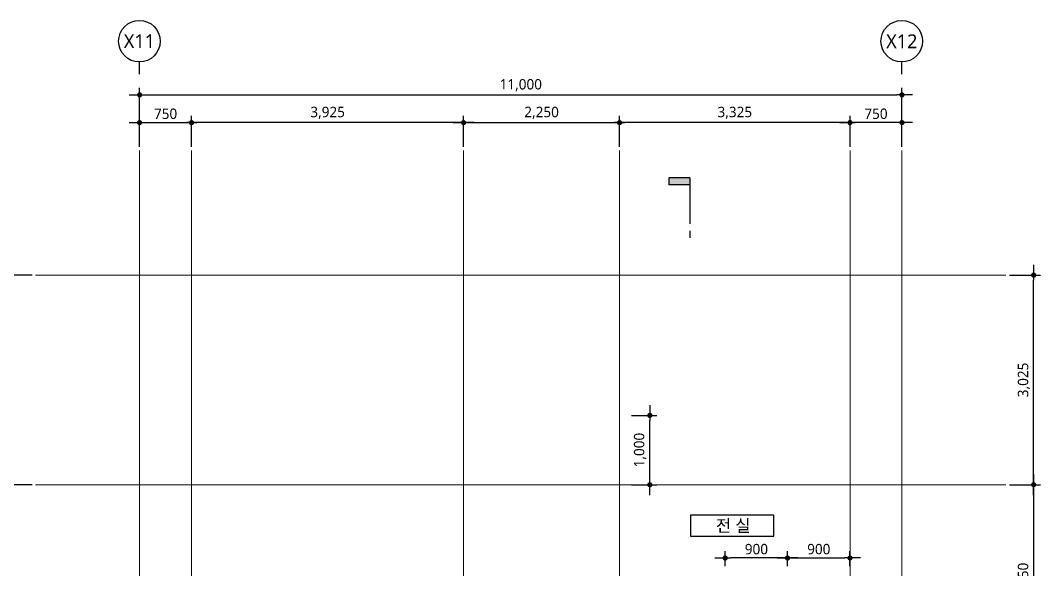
# Model space of a CAD drawing. Header units: millimetres. Extents: x 3320976 to 3527701, y 1183647 to 1243117.
# Drawn here: x 3490632 to 3505351, y 1196355 to 1204280 of the extents above; entities that cross this region are included whole.
import ezdxf
from ezdxf.enums import TextEntityAlignment as Align

# ---------------------------------------------------------------- set-up
doc = ezdxf.new("R2010")
doc.units = ezdxf.units.MM
doc.header["$MEASUREMENT"] = 0
doc.linetypes.add('CEN', pattern=[62, 60, -1, 0, -1])
doc.layers.get('0').update_dxf_attribs({"linetype": 'CONTINUOUS'})
for name, color, linetype, lineweight in [('A-AXIS-BUBL', 7, 'CONTINUOUS', 25), ('A-CNTL', 1, 'CEN', 15), ('A-DIMS', 7, 'CONTINUOUS', 25), ('A-MKXS-MAK1', 3, 'CONTINUOUS', 25), ('A-MKXS-TEXT2', 7, 'CONTINUOUS', 25), ('A-MKXX-NAME', 3, 'CONTINUOUS', 25), ('A-MKXX-SYMB', 7, 'CONTINUOUS', 25), ('A-XXXX-TXT2', 3, 'CONTINUOUS', 25)]:
    doc.layers.add(name, color=color, linetype=linetype, lineweight=lineweight)
doc.styles.add('HY울릉도L', font='')
doc.styles.add('돋움체', font='')
doc.styles.add('맑은고딕', font='malgun.ttf')
doc.styles.get('HY울릉도L').set_extended_font_data('HYwulM')
doc.styles.get('돋움체').set_extended_font_data('DotumChe')
doc.dimstyles.new('CDIM', dxfattribs={"dimtxt": 3, "dimasz": 1.5, "dimexe": 2, "dimexo": 1, "dimgap": 1, "dimtad": 1, "dimdec": 0, "dimrnd": 0.5, "dimzin": 0, "dimdsep": 32, "dimlunit": 6, "dimtxsty": 'HY울릉도L', "dimblk1": '_CIDOT', "dimblk2": '_CIDOT', "dimsah": 1, "dimcen": 5.5, "dimclrd": 2, "dimclre": 2, "dimclrt": 7, "dimadec": 0, "dimazin": 0, "dimtfac": 1, "dimtdec": 0, "dimtix": 1, "dimtmove": 2, "dimatfit": 1, "dimldrblk": '_CIDOT', "dimfxl": 1, "dimtolj": 1, "dimtzin": 0, "dimlwd": -1, "dimarcsym": 0})

# ---------------------------------------------------------------- blocks, each defined once
blk = doc.blocks.new('_CIDOT')
at = {"color": 0, "linetype": 'ByBlock'}
blk.add_line((2, 0), (-1, 0), dxfattribs=at)
at = {"color": 0, "linetype": 'ByBlock', "const_width": 0.5}
blk.add_lwpolyline([(-0.25, 0, 1), (0.25, 0, 1)], format="xyb", close=True, dxfattribs=at)
blk = doc.blocks.new('*D187')
at = {"layer": 'A-DIMS', "lineweight": -2, "transparency": 16777216}
for p, q in [((0, 1850), (0, 2700)), ((11000, 1850), (11000, 2700))]:
    blk.add_line(p, q, dxfattribs=at)
at = {"layer": 'A-DIMS', "transparency": 16777216}
blk.add_line((75, 2600), (10925, 2600), dxfattribs=at)
at = {"layer": 'A-DIMS', "transparency": 16777216, "xscale": 75, "yscale": 75, "zscale": 75, "rotation": 180}
blk.add_blockref('_CIDOT', (0, 2600), dxfattribs=at)
at = {"layer": 'A-DIMS', "transparency": 16777216, "xscale": 75, "yscale": 75, "zscale": 75}
blk.add_blockref('_CIDOT', (11000, 2600), dxfattribs=at)
at = {"layer": 'A-DIMS', "color": 3, "transparency": 16777216, "insert": (5500, 2740), "char_height": 150, "attachment_point": 5, "style": '맑은고딕'}
blk.add_mtext('\\A1;11,000', dxfattribs=at)
blk = doc.blocks.new('*D188')
at = {"layer": 'A-DIMS', "lineweight": -2, "transparency": 16777216}
for p, q in [((0, 1850), (0, 2300)), ((750, 1850), (750, 2300))]:
    blk.add_line(p, q, dxfattribs=at)
at = {"layer": 'A-DIMS', "transparency": 16777216}
blk.add_line((75, 2200), (675, 2200), dxfattribs=at)
at = {"layer": 'A-DIMS', "transparency": 16777216, "xscale": 75, "yscale": 75, "zscale": 75, "rotation": 180}
blk.add_blockref('_CIDOT', (0, 2200), dxfattribs=at)
at = {"layer": 'A-DIMS', "transparency": 16777216, "xscale": 75, "yscale": 75, "zscale": 75}
blk.add_blockref('_CIDOT', (750, 2200), dxfattribs=at)
at = {"layer": 'A-DIMS', "color": 3, "transparency": 16777216, "insert": (375, 2327), "char_height": 150, "attachment_point": 5, "style": '맑은고딕'}
blk.add_mtext('\\A1;750', dxfattribs=at)
blk = doc.blocks.new('*D189')
at = {"layer": 'A-DIMS', "lineweight": -2, "transparency": 16777216}
for p, q in [((-1550, 0), (-2400, 0)), ((-1550, -13000), (-2400, -13000))]:
    blk.add_line(p, q, dxfattribs=at)
at = {"layer": 'A-DIMS', "transparency": 16777216}
blk.add_line((-2300, -12925), (-2300, -75), dxfattribs=at)
at = {"layer": 'A-DIMS', "transparency": 16777216, "xscale": 75, "yscale": 75, "zscale": 75}
for p, rotation in [((-2300, 0), 90), ((-2300, -13000), 270)]:
    blk.add_blockref('_CIDOT', p, dxfattribs=dict(at, rotation=rotation))
at = {"layer": 'A-DIMS', "color": 3, "transparency": 16777216, "insert": (-2440, -6500), "char_height": 150, "attachment_point": 5, "rotation": 90, "style": '맑은고딕'}
blk.add_mtext('\\A1;13,000', dxfattribs=at)
blk = doc.blocks.new('*D190')
at = {"layer": 'A-DIMS', "lineweight": -2, "transparency": 16777216}
for p, q in [((12550, 0), (13000, 0)), ((12550, -3025), (13000, -3025))]:
    blk.add_line(p, q, dxfattribs=at)
at = {"layer": 'A-DIMS', "transparency": 16777216}
blk.add_line((12900, -2950), (12900, -75), dxfattribs=at)
at = {"layer": 'A-DIMS', "transparency": 16777216, "xscale": 75, "yscale": 75, "zscale": 75}
for p, rotation in [((12900, 0), 90), ((12900, -3025), 270)]:
    blk.add_blockref('_CIDOT', p, dxfattribs=dict(at, rotation=rotation))
at = {"layer": 'A-DIMS', "color": 3, "transparency": 16777216, "insert": (12760, -1513), "char_height": 150, "attachment_point": 5, "rotation": 90, "style": '맑은고딕'}
blk.add_mtext('\\A1;3,025', dxfattribs=at)
blk = doc.blocks.new('*D192')
at = {"layer": 'A-DIMS', "lineweight": -2, "transparency": 16777216}
for p, q in [((-1550, 0), (-2000, 0)), ((-1550, -3025), (-2000, -3025))]:
    blk.add_line(p, q, dxfattribs=at)
at = {"layer": 'A-DIMS', "transparency": 16777216}
blk.add_line((-1900, -2950), (-1900, -75), dxfattribs=at)
at = {"layer": 'A-DIMS', "transparency": 16777216, "xscale": 75, "yscale": 75, "zscale": 75}
for p, rotation in [((-1900, 0), 90), ((-1900, -3025), 270)]:
    blk.add_blockref('_CIDOT', p, dxfattribs=dict(at, rotation=rotation))
at = {"layer": 'A-DIMS', "color": 3, "transparency": 16777216, "insert": (-2040, -1512), "char_height": 150, "attachment_point": 5, "rotation": 90, "style": '맑은고딕'}
blk.add_mtext('\\A1;3,025', dxfattribs=at)
blk = doc.blocks.new('*D197')
at = {"layer": 'A-DIMS', "lineweight": -2, "transparency": 16777216}
for p, q in [((12550, -3025), (13000, -3025)), ((12550, -5775), (13000, -5775))]:
    blk.add_line(p, q, dxfattribs=at)
at = {"layer": 'A-DIMS', "transparency": 16777216}
blk.add_line((12900, -3100), (12900, -5700), dxfattribs=at)
at = {"layer": 'A-DIMS', "transparency": 16777216, "xscale": 75, "yscale": 75, "zscale": 75}
for p, rotation in [((12900, -3025), 90), ((12900, -5775), 270)]:
    blk.add_blockref('_CIDOT', p, dxfattribs=dict(at, rotation=rotation))
at = {"layer": 'A-DIMS', "color": 3, "transparency": 16777216, "insert": (12760, -4400), "char_height": 150, "attachment_point": 5, "rotation": 90, "style": '맑은고딕'}
blk.add_mtext('\\A1;2,750', dxfattribs=at)
blk = doc.blocks.new('*D201')
at = {"layer": 'A-DIMS', "lineweight": -2, "transparency": 16777216}
for p, q in [((-1550, -3025), (-2000, -3025)), ((-1550, -9575), (-2000, -9575))]:
    blk.add_line(p, q, dxfattribs=at)
at = {"layer": 'A-DIMS', "transparency": 16777216}
blk.add_line((-1900, -9500), (-1900, -3100), dxfattribs=at)
at = {"layer": 'A-DIMS', "transparency": 16777216, "xscale": 75, "yscale": 75, "zscale": 75}
for p, rotation in [((-1900, -3025), 90), ((-1900, -9575), 270)]:
    blk.add_blockref('_CIDOT', p, dxfattribs=dict(at, rotation=rotation))
at = {"layer": 'A-DIMS', "color": 3, "transparency": 16777216, "insert": (-2040, -6300), "char_height": 150, "attachment_point": 5, "rotation": 90, "style": '맑은고딕'}
blk.add_mtext('\\A1;6,550', dxfattribs=at)
blk = doc.blocks.new('*D203')
at = {"layer": 'A-DIMS', "lineweight": -2, "transparency": 16777216}
for p, q in [((10250, 1850), (10250, 2300)), ((11000, 1850), (11000, 2300))]:
    blk.add_line(p, q, dxfattribs=at)
at = {"layer": 'A-DIMS', "transparency": 16777216}
blk.add_line((10925, 2200), (10325, 2200), dxfattribs=at)
at = {"layer": 'A-DIMS', "transparency": 16777216, "xscale": 75, "yscale": 75, "zscale": 75, "rotation": 180}
blk.add_blockref('_CIDOT', (10250, 2200), dxfattribs=at)
at = {"layer": 'A-DIMS', "transparency": 16777216, "xscale": 75, "yscale": 75, "zscale": 75}
blk.add_blockref('_CIDOT', (11000, 2200), dxfattribs=at)
at = {"layer": 'A-DIMS', "color": 3, "transparency": 16777216, "insert": (10625, 2327), "char_height": 150, "attachment_point": 5, "style": '맑은고딕'}
blk.add_mtext('\\A1;750', dxfattribs=at)
blk = doc.blocks.new('*D204')
at = {"layer": 'A-DIMS', "lineweight": -2, "transparency": 16777216}
for p, q in [((6925, 1850), (6925, 2300)), ((10250, 1850), (10250, 2300))]:
    blk.add_line(p, q, dxfattribs=at)
at = {"layer": 'A-DIMS', "transparency": 16777216}
blk.add_line((10175, 2200), (7000, 2200), dxfattribs=at)
at = {"layer": 'A-DIMS', "transparency": 16777216, "xscale": 75, "yscale": 75, "zscale": 75, "rotation": 180}
blk.add_blockref('_CIDOT', (6925, 2200), dxfattribs=at)
at = {"layer": 'A-DIMS', "transparency": 16777216, "xscale": 75, "yscale": 75, "zscale": 75}
blk.add_blockref('_CIDOT', (10250, 2200), dxfattribs=at)
at = {"layer": 'A-DIMS', "color": 3, "transparency": 16777216, "insert": (8588, 2340), "char_height": 150, "attachment_point": 5, "style": '맑은고딕'}
blk.add_mtext('\\A1;3,325', dxfattribs=at)
blk = doc.blocks.new('*D205')
at = {"layer": 'A-DIMS', "lineweight": -2, "transparency": 16777216}
for p, q in [((750, 1850), (750, 2300)), ((4675, 1850), (4675, 2300))]:
    blk.add_line(p, q, dxfattribs=at)
at = {"layer": 'A-DIMS', "transparency": 16777216}
blk.add_line((4600, 2200), (825, 2200), dxfattribs=at)
at = {"layer": 'A-DIMS', "transparency": 16777216, "xscale": 75, "yscale": 75, "zscale": 75, "rotation": 180}
blk.add_blockref('_CIDOT', (750, 2200), dxfattribs=at)
at = {"layer": 'A-DIMS', "transparency": 16777216, "xscale": 75, "yscale": 75, "zscale": 75}
blk.add_blockref('_CIDOT', (4675, 2200), dxfattribs=at)
at = {"layer": 'A-DIMS', "color": 3, "transparency": 16777216, "insert": (2713, 2340), "char_height": 150, "attachment_point": 5, "style": '맑은고딕'}
blk.add_mtext('\\A1;3,925', dxfattribs=at)
blk = doc.blocks.new('*D206')
at = {"layer": 'A-DIMS', "lineweight": -2, "transparency": 16777216}
for p, q in [((4675, 1850), (4675, 2300)), ((6925, 1850), (6925, 2300))]:
    blk.add_line(p, q, dxfattribs=at)
at = {"layer": 'A-DIMS', "transparency": 16777216}
blk.add_line((4750, 2200), (6850, 2200), dxfattribs=at)
at = {"layer": 'A-DIMS', "transparency": 16777216, "xscale": 75, "yscale": 75, "zscale": 75, "rotation": 180}
blk.add_blockref('_CIDOT', (4675, 2200), dxfattribs=at)
at = {"layer": 'A-DIMS', "transparency": 16777216, "xscale": 75, "yscale": 75, "zscale": 75}
blk.add_blockref('_CIDOT', (6925, 2200), dxfattribs=at)
at = {"layer": 'A-DIMS', "color": 3, "transparency": 16777216, "insert": (5800, 2340), "char_height": 150, "attachment_point": 5, "style": '맑은고딕'}
blk.add_mtext('\\A1;2,250', dxfattribs=at)
blk = doc.blocks.new('*D152')
at = {"layer": 'A-DIMS', "lineweight": -2, "transparency": 16777216}
for p, q in [((3500801, 1196405), (3500801, 1196623)), ((3501701, 1196405), (3501701, 1196623))]:
    blk.add_line(p, q, dxfattribs=at)
at = {"layer": 'A-DIMS', "transparency": 16777216}
blk.add_line((3501626, 1196523), (3500876, 1196523), dxfattribs=at)
at = {"layer": 'A-DIMS', "transparency": 16777216, "xscale": 75, "yscale": 75, "zscale": 75, "rotation": 180}
blk.add_blockref('_CIDOT', (3500801, 1196523), dxfattribs=at)
at = {"layer": 'A-DIMS', "transparency": 16777216, "xscale": 75, "yscale": 75, "zscale": 75}
blk.add_blockref('_CIDOT', (3501701, 1196523), dxfattribs=at)
at = {"layer": 'A-DIMS', "color": 3, "transparency": 16777216, "insert": (3501251, 1196650), "char_height": 150, "attachment_point": 5, "style": '맑은고딕'}
blk.add_mtext('\\A1;900', dxfattribs=at)
blk = doc.blocks.new('*D153')
at = {"layer": 'A-DIMS', "lineweight": -2, "transparency": 16777216}
for p, q in [((3501701, 1196405), (3501701, 1196623)), ((3502601, 1196405), (3502601, 1196623))]:
    blk.add_line(p, q, dxfattribs=at)
at = {"layer": 'A-DIMS', "transparency": 16777216}
blk.add_line((3501776, 1196523), (3502526, 1196523), dxfattribs=at)
at = {"layer": 'A-DIMS', "transparency": 16777216, "xscale": 75, "yscale": 75, "zscale": 75, "rotation": 180}
blk.add_blockref('_CIDOT', (3501701, 1196523), dxfattribs=at)
at = {"layer": 'A-DIMS', "transparency": 16777216, "xscale": 75, "yscale": 75, "zscale": 75}
blk.add_blockref('_CIDOT', (3502601, 1196523), dxfattribs=at)
at = {"layer": 'A-DIMS', "color": 3, "transparency": 16777216, "insert": (3502151, 1196650), "char_height": 150, "attachment_point": 5, "style": '맑은고딕'}
blk.add_mtext('\\A1;900', dxfattribs=at)
blk = doc.blocks.new('CORE 2- 단면')
at = {"layer": 'A-MKXS-MAK1'}
h = blk.add_hatch(color=256, dxfattribs=at)
h.paths.add_polyline_path([(5095, 12859), (4847, 12611, 0.414214), (4847, 13106)])
h.paths.add_polyline_path([(4847, 12611), (4600, 12364), (4600, 12509, 0.198912)])
h.paths.add_polyline_path([(4847, 13106, 0.198912), (4600, 13209), (4600, 13354)])
for points in [[(537, 10486), (437, 10486), (437, 10786), (537, 10786)], [(4900, -2015), (4900, -2115), (4600, -2115), (4600, -2015)]]:
    blk.add_hatch(color=256, dxfattribs=at).paths.add_polyline_path(points)
h = blk.add_hatch(color=256, dxfattribs=at)
h.paths.add_polyline_path([(12887, 10291), (12639, 10538, 0.414214), (13134, 10538)])
h.paths.add_polyline_path([(12639, 10538), (12392, 10786), (12537, 10786, 0.198912)])
h.paths.add_polyline_path([(13134, 10538, 0.198912), (13237, 10786), (13382, 10786)])
for p, q in [((4600, 13354), (5095, 12859)), ((4600, 11886), (4600, 13354)), ((4600, 12364), (5095, 12859)), ((4600, 11686), (4600, 11786)), ((437, 10786), (1100, 10786)), ((437, 10786), (437, 10486)), ((537, 10786), (537, 10486)), ((1200, 10786), (1300, 10786)), ((11714, 10786), (11814, 10786)), ((11914, 10786), (13382, 10786)), ((12392, 10786), (12887, 10291)), ((13382, 10786), (12887, 10291)), ((437, 10486), (537, 10486)), ((4600, -1352), (4600, -1252)), ((4600, -2115), (4600, -1452)), ((4600, -2015), (4900, -2015)), ((4900, -2115), (4900, -2015)), ((4600, -2115), (4900, -2115))]:
    blk.add_line(p, q, dxfattribs=at)
for centre in [(4600, 12859), (12887, 10786)]:
    blk.add_circle(centre, 350, dxfattribs=at)
at = {"layer": 'A-MKXS-TEXT2', "style": '돋움체'}
for s, height, rotation, p in [('A-514', 140, 270, (4472, 12866)), ('1', 150, 270, (4744, 12863)), ('A-515', 140, 180, (12887, 10934)), ('1', 140, 180, (12887, 10611))]:
    blk.add_text(s, height=height, rotation=rotation, dxfattribs=at).set_placement(p, align=Align.MIDDLE)
blk = doc.blocks.new('*D586')
at = {"layer": 'A-DIMS', "lineweight": -2, "transparency": 16777216}
for p, q in [((3499451, 1198580), (3499813, 1198580)), ((3499451, 1197580), (3499813, 1197580))]:
    blk.add_line(p, q, dxfattribs=at)
at = {"layer": 'A-DIMS', "transparency": 16777216}
blk.add_line((3499713, 1197655), (3499713, 1198505), dxfattribs=at)
at = {"layer": 'A-DIMS', "transparency": 16777216, "xscale": 75, "yscale": 75, "zscale": 75}
for p, rotation in [((3499713, 1198580), 90), ((3499713, 1197580), 270)]:
    blk.add_blockref('_CIDOT', p, dxfattribs=dict(at, rotation=rotation))
at = {"layer": 'A-DIMS', "color": 3, "transparency": 16777216, "insert": (3499572, 1198080), "char_height": 150, "attachment_point": 5, "rotation": 90, "style": '맑은고딕'}
blk.add_mtext('\\A1;1,000', dxfattribs=at)
blk = doc.blocks.new('CORE6_GRID_1')
at = {"layer": 'A-AXIS-BUBL', "ltscale": 0.2}
for p, q in [((0, 2900), (0, 3075)), ((11000, 2900), (11000, 3075))]:
    blk.add_line(p, q, dxfattribs=at)
for centre in [(-2.9, 3375), (10997.1, 3375)]:
    blk.add_circle(centre, 300, dxfattribs=at)
at = {"layer": 'A-CNTL'}
for p, q in [((0, -14400), (0, 1800)), ((750, -14400), (750, 1800)), ((4675, -9875), (4675, 1800)), ((6925, -14400), (6925, 1800)), ((10250, -14400), (10250, 1800)), ((11000, -14400), (11000, 1800)), ((-1500, 0), (12500, 0)), ((-1500, -3025), (12500, -3025))]:
    blk.add_line(p, q, dxfattribs=at)
at = {"layer": 'A-XXXX-TXT2', "ltscale": 0.2, "style": '맑은고딕'}
for s, p in [('X11', (-2.9, 3375)), ('X12', (10997.1, 3375))]:
    blk.add_text(s, height=200, dxfattribs=at).set_placement(p, align=Align.MIDDLE)
at = {"layer": 'A-DIMS'}
for base, p1, p2, picture, middle in [((11000, 2600), (0, 1800), (11000, 1800), '*D187', (5500, 2740.5)), ((750, 2200), (0, 1800), (750, 1800), '*D188', (375, 2327.5)), ((6925, 2200), (4675, 1800), (6925, 1800), '*D206', (5800, 2340.1))]:
    dim = blk.add_linear_dim(base=base, p1=p1, p2=p2, dimstyle='CDIM', override={"dimscale": 50, "dimtxsty": '맑은고딕', "dimclrd": 256, "dimclre": 256, "dimclrt": 3}, dxfattribs=at)
    dim.commit()
    dim.dimension.update_dxf_attribs({"geometry": picture, "text_midpoint": middle})
for base, p1, p2, angle, picture, middle in [((750, 2200), (4675, 1800), (750, 1800), 180, '*D205', (2712.5, 2340.1)), ((6925, 2200), (10250, 1800), (6925, 1800), 180, '*D204', (8587.5, 2340.1)), ((10250, 2200), (11000, 1800), (10250, 1800), 180, '*D203', (10625, 2327.5)), ((-2300, 0), (-1500, -13000), (-1500, 0), 270, '*D189', (-2440.5, -6500)), ((-1900, 0), (-1500, -3025), (-1500, 0), 270, '*D192', (-2040.1, -1512.5)), ((12900, 0), (12500, -3025), (12500, 0), 270, '*D190', (12759.9, -1512.5)), ((-1900, -3025), (-1500, -9575), (-1500, -3025), 270, '*D201', (-2040.1, -6300)), ((12900, -5775), (12500, -3025), (12500, -5775), 90, '*D197', (12759.9, -4400))]:
    dim = blk.add_linear_dim(base=base, p1=p1, p2=p2, angle=angle, dimstyle='CDIM', override={"dimscale": 50, "dimtxsty": '맑은고딕', "dimclrd": 256, "dimclre": 256, "dimclrt": 3}, dxfattribs=at)
    dim.commit()
    dim.dimension.update_dxf_attribs({"geometry": picture, "text_midpoint": middle})

msp = doc.modelspace()

# ---------------------------------------------------------------- linework, layer by layer
at = {"layer": 'A-MKXX-SYMB'}
msp.add_lwpolyline([(3500301.3, 1196839.2), (3501501.3, 1196839.2), (3501501.3, 1197139.2), (3500301.3, 1197139.2)], close=True, dxfattribs=at)

# ---------------------------------------------------------------- block references
at = {"rotation": 180}
msp.add_blockref('CORE 2- 단면', (3504888.8, 1199892.3), dxfattribs=at)
at = {"layer": 'A-DIMS'}
msp.add_blockref('CORE6_GRID_1', (3492351.3, 1200605.4), dxfattribs=at)

# ---------------------------------------------------------------- texts
at = {"layer": 'A-MKXX-NAME', "style": '맑은고딕'}
msp.add_text('전 실', height=175, dxfattribs=at).set_placement((3500915.8, 1196989.2), align=Align.MIDDLE_CENTER)

# ---------------------------------------------------------------- dimensions: what is measured, and where the dimension line sits
at = {"layer": 'A-DIMS'}
for base, p1, p2, angle, picture, middle in [((3499712.7, 1198580.4), (3499401.3, 1197580.4), (3499401.3, 1198580.4), 270, '*D586', (3499572.2, 1198080.4)), ((3502601.3, 1196522.9), (3501701.3, 1196355.4), (3502601.3, 1196355.4), 180, '*D153', (3502151.3, 1196650.4))]:
    dim = msp.add_linear_dim(base=base, p1=p1, p2=p2, angle=angle, dimstyle='CDIM', override={"dimscale": 50, "dimtxsty": '맑은고딕', "dimclrd": 256, "dimclre": 256, "dimclrt": 3}, dxfattribs=at)
    dim.commit()
    dim.dimension.update_dxf_attribs({"geometry": picture, "text_midpoint": middle})
dim = msp.add_linear_dim(base=(3500801.3, 1196522.9), p1=(3501701.3, 1196355.4), p2=(3500801.3, 1196355.4), dimstyle='CDIM', override={"dimscale": 50, "dimtxsty": '맑은고딕', "dimclrd": 256, "dimclre": 256, "dimclrt": 3}, dxfattribs=at)
dim.commit()
dim.dimension.update_dxf_attribs({"geometry": '*D152', "text_midpoint": (3501251.3, 1196650.4)})

doc.saveas('drawing.dxf')
